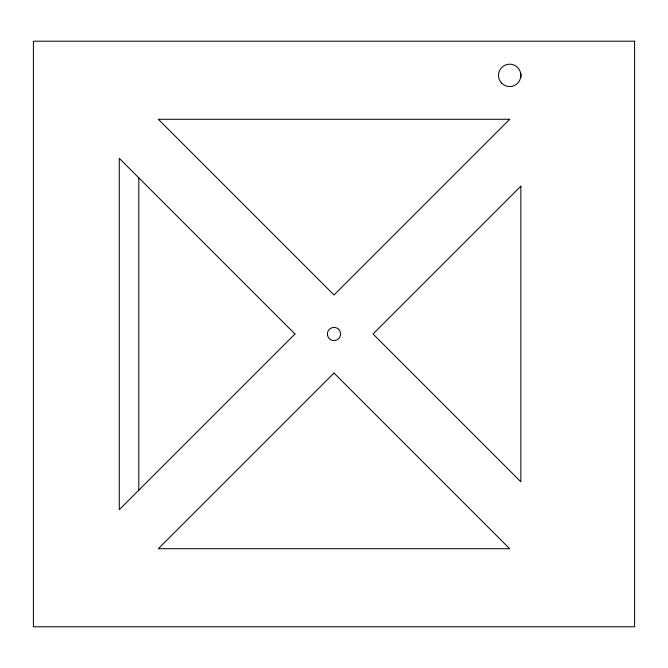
<?xml version="1.0" encoding="UTF-8"?>
<svg xmlns="http://www.w3.org/2000/svg" width="668" height="668" viewBox="0 0 668 668"><rect width="100%" height="100%" fill="white"/><g stroke="black" fill="none" stroke-linecap="round" stroke-linejoin="round"><path stroke-width="1" d="M520.865 73.413L520.865 77.438M138.802 177.847L138.802 490.153M294.964 334L119.288 509.676L119.288 158.324L294.964 334M509.676 119.288L334 294.964L158.324 119.288L509.676 119.288M334 373.036L158.324 548.712L509.676 548.712L334 373.036M520.865 186.172L373.036 334L520.865 481.828L520.865 186.172M634.6 41.207L33.4 41.207L33.4 626.793L634.6 626.793L634.6 41.207M338.693 329.307L337.315 328.255A6.638 6.638 0 0 0 327.462 332.848A6.638 6.638 0 0 0 335.152 340.538A6.638 6.638 0 0 0 339.745 330.685L338.693 329.307M501.76 83.275A11.189 11.189 0 0 0 520.481 78.265A11.189 11.189 0 0 0 506.778 64.562A11.189 11.189 0 0 0 501.76 83.275"/></g></svg>
